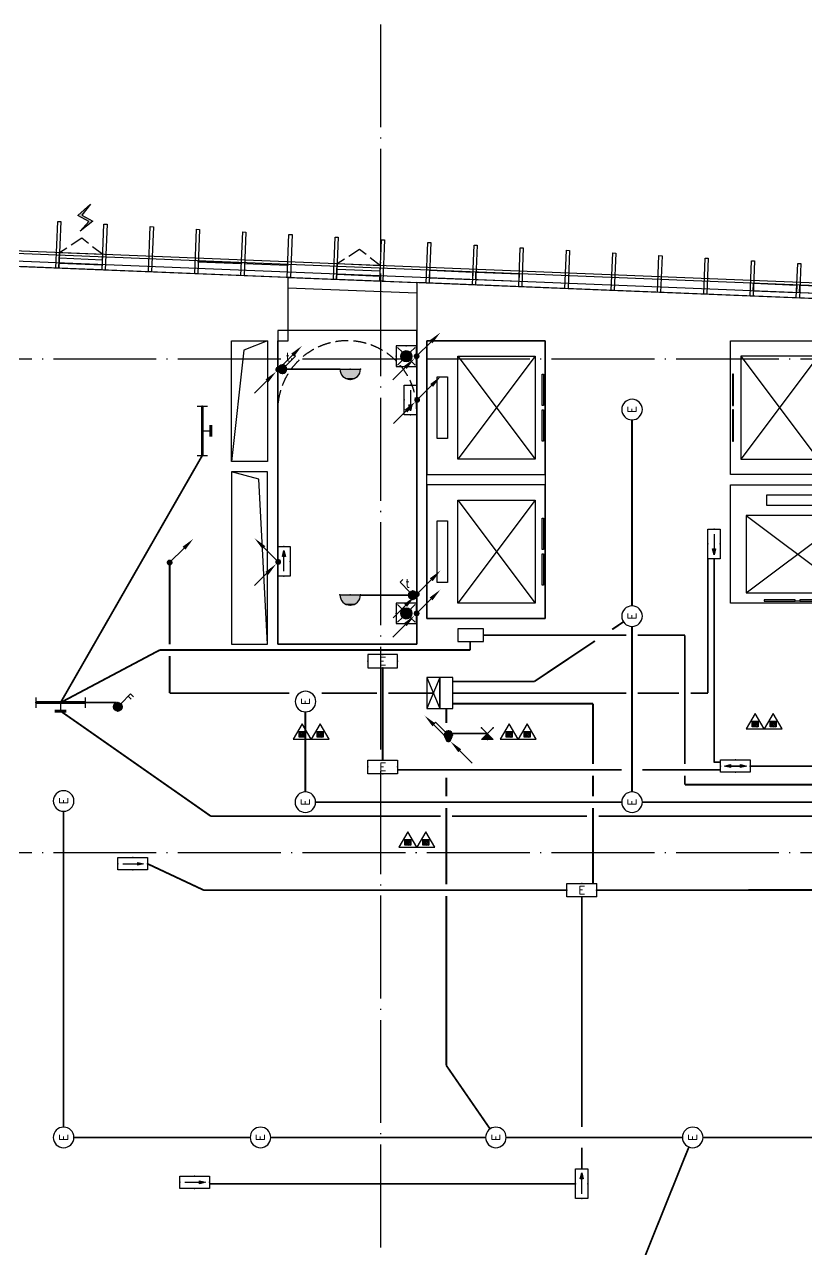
# Model space of a CAD drawing. Extents: x -2209072 to 495824, y -92434 to 572724.
# Drawn here: x 106920 to 122115, y 457302 to 481123 of the extents above; entities that cross this region are included whole.
import ezdxf
from ezdxf.enums import TextEntityAlignment as Align
from ezdxf.xclip import XClip

# ---------------------------------------------------------------- set-up
doc = ezdxf.new("R2010")
doc.units = 0
doc.header["$LTSCALE"] = 1000
doc.header["$MEASUREMENT"] = 0
for name, pattern in [('6#7#幕墙$0$DASH', [0.35, 0.25, -0.1]), ('DASH', [0.35, 0.25, -0.1]), ('X-104 6#7#平面$0$104-1112 结构$0$$AUDIT_BAD_LTYPE1', [0]), ('X-104 6#7#平面$0$DASH', [0.35, 0.25, -0.1]), ('X-104 6#7#平面$0$DOTE', [2.42, 2, -0.2, 0.02, -0.2]), ('梯段6、7$0$DASH', [0.35, 0.25, -0.1])]:
    doc.linetypes.add(name, pattern=pattern)
doc.layers.get('0').update_dxf_attribs({"linetype": 'CONTINUOUS'})
doc.layers.get('Defpoints').update_dxf_attribs({"linetype": 'CONTINUOUS'})
for name, color, linetype in [('6#7#幕墙$0$04-电动窗', 1, 'CONTINUOUS'), ('6#7#幕墙$0$A-C_玻璃幕墙', 140, 'CONTINUOUS'), ('6#7#幕墙$0$A-C_窗', 140, 'CONTINUOUS'), ('6#7#幕墙$0$A-TECH_结构', 21, 'CONTINUOUS'), ('6#7#幕墙$0$A-金属背板', 30, 'CONTINUOUS'), ('EQUIP-照明', 3, 'CONTINUOUS'), ('EQUIP-箱柜', 3, 'CONTINUOUS'), ('LWIRE', 4, 'CONTINUOUS'), ('TEL_TEXT', 3, 'CONTINUOUS'), ('WIRE-应急', 2, 'DASH'), ('WIRE-照明', 1, 'CONTINUOUS'), ('X-104 6#7#平面$0$A-C_门', 150, 'CONTINUOUS'), ('X-104 6#7#平面$0$A-E_电梯', 171, 'CONTINUOUS'), ('X-104 6#7#平面$0$A-I_卫-洁具', 241, 'CONTINUOUS'), ('X-104 6#7#平面$0$A-SUR_看线', 231, 'CONTINUOUS'), ('X-104 6#7#平面$0$A-TECH_结构', 21, 'CONTINUOUS'), ('X-104 6#7#平面$0$A_AXIS-轴线', 36, 'X-104 6#7#平面$0$DOTE'), ('X-104 6#7#平面$0$EQUIP_消防-01', 7, 'CONTINUOUS'), ('梯段6、7$0$A-E_楼梯', 171, 'CONTINUOUS')]:
    doc.layers.add(name, color=color, linetype=linetype)
doc.styles.add('_TEL_DIM', font='SIMPLEX', dxfattribs={"width": 0.8, "height": 3.5, "bigfont": 'HZTXT'})
doc.styles.get("Standard").update_dxf_attribs({"font": 'gbenor.shx', "bigfont": 'gbcbig.shx'})

# ---------------------------------------------------------------- blocks, each defined once
blk = doc.blocks.new('$equip$00001838')
blk.add_circle((0, 0), 0.5)
at = {"color": 7, "style": '_TEL_DIM'}
blk.add_attdef('$TEXT$', text='', height=0.4, dxfattribs=at).set_placement((0, 0), align=Align.MIDDLE_CENTER)
at = {"color": 7, "style": '_TEL_DIM', "flags": 1}
blk.add_attdef('A', text='', height=0.00002, dxfattribs=at).set_placement((0, 0), align=Align.MIDDLE_CENTER)
blk = doc.blocks.new('$equip$00001962')
for p, q in [((0.147, 0.356), (0.625, 0.833)), ((0.625, 0.833), (0.766, 0.692))]:
    blk.add_line(p, q)
blk.add_circle((0, 0.208), 0.208)
for p in [(-0.208, 0.208), (0, 0.417), (0, 0), (0.208, 0.208)]:
    blk.add_point(p)
for points in [[(-0.18, 0.313), (0.18, 0.313), (-0.208, 0.208), (0.208, 0.208)], [(-0.18, 0.104), (0.18, 0.104), (-0.208, 0.208), (0.208, 0.208)], [(-0.104, 0.389), (0.104, 0.389), (-0.18, 0.313), (0.18, 0.313)], [(-0.104, 0.028), (0.104, 0.028), (-0.18, 0.104), (0.18, 0.104)], [(0, 0.417), (0, 0.417), (-0.104, 0.389), (0.104, 0.389)], [(0, 0), (0, 0), (-0.104, 0.028), (0.104, 0.028)]]:
    blk.add_solid(points)
at = {"layer": 'TEL_TEXT', "style": '_TEL_DIM', "flags": 1}
blk.add_attdef('A', text='', height=0.00002, dxfattribs=at).set_placement((0, 0), align=Align.MIDDLE_CENTER)
blk = doc.blocks.new('$equip$00001154')
for p, q in [((0, 0.283), (0, -0.283)), ((0, 0.283), (0.566, -0.283)), ((0.566, 0.283), (0, -0.283))]:
    blk.add_line(p, q)
for p in [(0, 0.004), (0.283, 0), (0.566, 0.283), (0.566, -0.283)]:
    blk.add_point(p)
blk.add_solid([(0, -0.283), (0.283, 0), (0, 0.283)])
at = {"layer": 'TEL_TEXT', "style": '_TEL_DIM', "flags": 1}
blk.add_attdef('A', text='', height=0.00002, dxfattribs=at).set_placement((0, 0), align=Align.MIDDLE_CENTER)
blk = doc.blocks.new('$TelecSys$00000081')
for p, q in [((0.104, 0.104), (0.104, 0.104)), ((-1.15, -1.15), (-0.55, -0.55)), ((-0.104, -0.104), (-0.104, -0.104))]:
    blk.add_line(p, q)
at = {"const_width": 0.142}
blk.add_lwpolyline([(0.071, 0, 1), (-0.071, 0, 1)], format="xyb", close=True, dxfattribs=at)
blk.add_solid([(-0.62, -0.48), (-0.48, -0.62), (-0.1, -0.1)])
at = {"width": 0.8, "flags": 9}
blk.add_attdef('A', (0, 0), '', height=0.00002, rotation=180, dxfattribs=at)
blk = doc.blocks.new('$TelecSys$00000079')
for p, q in [((0.7, 0.7), (0, 0)), ((0.104, 0.104), (0.104, 0.104)), ((-0.104, -0.104), (-0.104, -0.104))]:
    blk.add_line(p, q)
at = {"const_width": 0.142}
blk.add_lwpolyline([(-0.071, 0, 1), (0.071, 0, 1)], format="xyb", close=True, dxfattribs=at)
blk.add_solid([(0.63, 0.77), (0.77, 0.63), (1.15, 1.15)])
at = {"width": 0.8, "flags": 9}
blk.add_attdef('A', (0, 0), '', height=0.00002, dxfattribs=at)
blk = doc.blocks.new('$equip_U$00000189(HT0843)')
at = {"color": 2}
for p, q in [((-0.72, 0.66), (-0.72, 0)), ((0.72, 0.66), (-0.72, 0.66)), ((0.72, 0), (0.72, 0.66)), ((-0.72, 0), (0.72, 0))]:
    blk.add_line(p, q, dxfattribs=at)
at = {"color": 2, "const_width": 0.0125}
for points in [[(0.72, 0.66), (0.72, 0.66), (-0.72, 0.66)], [(-0.72, 0.66), (-0.72, 0)], [(0.72, 0), (0.72, 0.66)], [(-0.72, 0), (0.72, 0)]]:
    blk.add_lwpolyline(points, dxfattribs=at)
at = {"color": 2}
blk.add_lwpolyline([(-0.72, 0.66), (-0.72, 0)], dxfattribs=at)
for p in [(0, 0.66), (-0.72, 0.33), (0, 0), (0.72, 0.33)]:
    blk.add_point(p)
at = {"color": 7, "style": '_TEL_DIM'}
blk.add_attdef('$TEXT$', text='', height=0.4, dxfattribs=at).set_placement((0, 0.33), align=Align.MIDDLE_CENTER)
at = {"color": 7, "style": '_TEL_DIM', "flags": 1}
blk.add_attdef('A', text='', height=0.000025, dxfattribs=at).set_placement((0, 0), align=Align.MIDDLE_CENTER)
blk = doc.blocks.new('$equip$00001168')
blk.add_line((-0.5, 0), (0.5, 0))
blk.add_arc((0, 0), 0.5, 180, 0)
for p in [(-0.5, 0), (0, 0), (0.5, 0), (0, -0.5)]:
    blk.add_point(p)
for points in [[(0.433, -0.25), (-0.433, -0.25), (0.5, 0), (-0.5, 0)], [(0.25, -0.433), (-0.25, -0.433), (0.433, -0.25), (-0.433, -0.25)], [(0, -0.5), (0, -0.5), (0.25, -0.433), (-0.25, -0.433)]]:
    blk.add_solid(points)
at = {"flags": 9}
blk.add_attdef('A', (0, 0), '', height=0.00002, dxfattribs=at)
blk = doc.blocks.new('$equip$00001822')
for p, q in [((0.147, 0.356), (0.625, 0.833)), ((0.625, 0.833), (0.766, 0.692))]:
    blk.add_line(p, q)
blk.add_circle((0, 0.208), 0.208)
for p in [(-0.208, 0.208), (-0.015, 0.001), (0, 0.417), (0.208, 0.208)]:
    blk.add_point(p)
for points in [[(-0.18, 0.313), (0.18, 0.313), (-0.208, 0.208), (0.208, 0.208)], [(-0.18, 0.104), (0.18, 0.104), (-0.208, 0.208), (0.208, 0.208)], [(-0.104, 0.389), (0.104, 0.389), (-0.18, 0.313), (0.18, 0.313)], [(-0.104, 0.028), (0.104, 0.028), (-0.18, 0.104), (0.18, 0.104)], [(0, 0.417), (0, 0.417), (-0.104, 0.389), (0.104, 0.389)], [(0, 0), (0, 0), (-0.104, 0.028), (0.104, 0.028)]]:
    blk.add_solid(points)
at = {"color": 7, "style": '_TEL_DIM'}
blk.add_attdef('$TEXT$', text='', height=0.4, dxfattribs=at).set_placement((0.581, 0.465), align=Align.MIDDLE_CENTER)
at = {"color": 7, "style": '_TEL_DIM', "flags": 1}
blk.add_attdef('A', text='', height=0.00002, dxfattribs=at).set_placement((0, 0), align=Align.MIDDLE_CENTER)
blk = doc.blocks.new('$equip$00002604')
blk.add_hatch(color=256).paths.add_polyline_path([(0.275, 0.5, 1), (-0.274, 0.5, 1)])
for p, q in [((-0.429, 0.929), (-0.194, 0.694)), ((0.194, 0.694), (0.429, 0.929)), ((-0.429, 0.071), (-0.194, 0.306)), ((0.194, 0.306), (0.429, 0.071))]:
    blk.add_line(p, q)
at = {"const_width": 0.02}
blk.add_lwpolyline([(-0.5, 1), (-0.5, 0), (0.5, 0), (0.5, 1), (-0.5, 1), (-0.5, 0)], dxfattribs=at)
blk.add_lwpolyline([(-0.5, 1), (-0.5, 0), (0.5, 0), (0.5, 1)], close=True)
blk.add_circle((0, 0.5), 0.275)
for p in [(0, 1), (-0.5, 0.5), (0, 0), (0.5, 0.5)]:
    blk.add_point(p)
at = {"color": 7, "style": '_TEL_DIM', "flags": 1}
blk.add_attdef('A', text='', height=0.000025, dxfattribs=at).set_placement((0, 0), align=Align.MIDDLE_CENTER)
blk = doc.blocks.new('$equip_U$00000292(HT0843)')
for p in [(0, 1), (-0.5, 0.5), (0.5, 0.5)]:
    blk.add_point(p)
blk.add_blockref('$equip$00002604', (0, 0))
at = {"color": 7, "style": '_TEL_DIM', "flags": 1}
for tag in ['A', 'REMARK']:
    blk.add_attdef(tag, text='', height=0.000025, dxfattribs=at).set_placement((0, 0), align=Align.MIDDLE_CENTER)
blk = doc.blocks.new('$equip$00002540')
blk.add_hatch(color=256).paths.add_polyline_path([(0.24, 0.372), (0.24, 0.228), (0.528, 0.3)])
for p, q in [((-0.72, 0.6), (-0.72, 0)), ((0.72, 0.6), (-0.72, 0.6)), ((0.72, 0), (0.72, 0.6)), ((-0.72, 0), (0.72, 0)), ((0.24, 0.372), (0.24, 0.228)), ((0.528, 0.3), (0.24, 0.372)), ((0.24, 0.228), (0.528, 0.3))]:
    blk.add_line(p, q)
at = {"color": 7}
blk.add_line((-0.48, 0.3), (0.48, 0.3), dxfattribs=at)
at = {"const_width": 0.02}
blk.add_lwpolyline([(-0.72, 0.6), (-0.72, 0), (0.72, 0), (0.72, 0.6), (-0.72, 0.6), (-0.72, 0)], dxfattribs=at)
for p in [(0, 0.6), (-0.72, 0.3), (0, 0), (0.72, 0.3)]:
    blk.add_point(p)
at = {"color": 7, "style": '_TEL_DIM', "flags": 1}
blk.add_attdef('A', text='', height=0.00002, dxfattribs=at).set_placement((0, 0), align=Align.MIDDLE_CENTER)
blk = doc.blocks.new('$equip$00002534')
for p, q in [((-0.72, 0.66), (-0.72, 0)), ((0.72, 0.66), (-0.72, 0.66)), ((0.72, 0), (0.72, 0.66)), ((-0.72, 0), (0.72, 0))]:
    blk.add_line(p, q)
at = {"const_width": 0.03}
blk.add_lwpolyline([(-0.72, 0.66), (-0.72, 0), (0.72, 0), (0.72, 0.66), (-0.72, 0.66), (-0.72, 0)], dxfattribs=at)
for p in [(0, 0.66), (-0.72, 0.33), (0, 0), (0.72, 0.33)]:
    blk.add_point(p)
at = {"color": 7, "style": '_TEL_DIM'}
blk.add_attdef('$TEXT$', text='', height=0.4, dxfattribs=at).set_placement((0, 0.33), align=Align.MIDDLE_CENTER)
at = {"color": 7, "style": '_TEL_DIM', "flags": 1}
blk.add_attdef('A', text='', height=0.00002, dxfattribs=at).set_placement((0, 0), align=Align.MIDDLE_CENTER)
blk = doc.blocks.new('$equip$00001164')
for p, q in [((-1.2, 0.662), (-1.2, 0.162)), ((1.2, 0.662), (1.2, 0.162)), ((-1.2, 0.412), (1.2, 0.412)), ((0, 0.412), (0, 0)), ((0, 0), (0, 0))]:
    blk.add_line(p, q)
at = {"const_width": 0.14}
for points in [[(-1.2, 0.412), (1.2, 0.412)], [(-0.282, 0), (0.282, 0)]]:
    blk.add_lwpolyline(points, dxfattribs=at)
for p in [(-1.2, 0.412), (0, 0.412), (0, 0), (1.2, 0.412)]:
    blk.add_point(p)
at = {"flags": 9}
blk.add_attdef('A', (0, 0), '', height=0.00002, dxfattribs=at)
blk = doc.blocks.new('$equip$00001963')
for p, q in [((0.147, 0.356), (0.625, 0.833)), ((0.512, 0.72), (0.653, 0.579)), ((0.625, 0.833), (0.766, 0.692))]:
    blk.add_line(p, q)
blk.add_circle((0, 0.208), 0.208)
for p in [(-0.208, 0.208), (0, 0.417), (0, 0), (0.208, 0.208)]:
    blk.add_point(p)
for points in [[(-0.18, 0.313), (0.18, 0.313), (-0.208, 0.208), (0.208, 0.208)], [(-0.18, 0.104), (0.18, 0.104), (-0.208, 0.208), (0.208, 0.208)], [(-0.104, 0.389), (0.104, 0.389), (-0.18, 0.313), (0.18, 0.313)], [(-0.104, 0.028), (0.104, 0.028), (-0.18, 0.104), (0.18, 0.104)], [(0, 0.417), (0, 0.417), (-0.104, 0.389), (0.104, 0.389)], [(0, 0), (0, 0), (-0.104, 0.028), (0.104, 0.028)]]:
    blk.add_solid(points)
at = {"layer": 'TEL_TEXT', "style": '_TEL_DIM', "flags": 1}
blk.add_attdef('A', text='', height=0.00002, dxfattribs=at).set_placement((0, 0), align=Align.MIDDLE_CENTER)
blk = doc.blocks.new('梯段6、7')
at = {"color": 8, "linetype": '梯段6、7$0$DASH'}
for centre, radius, start, end in [((49800, 3400), 1350, 0, 180), ((49800, -6700), 1350, 0, 180), ((49800, -9820), 1350, 180, 0), ((49800, -16500), 1350, 0, 180), ((49800, -19820), 1350, 180, 0), ((20965, -27260), 1650, 0, 180), ((49800, -27020), 1350, 0, 180), ((20965, -29600), 1650, 180, 0), ((49800, -29880), 1350, 180, 0), ((49800, -57378), 1350, 0, 180), ((20965, -58198), 1650, 0, 180), ((49800, -59458), 1350, 180, 0), ((20965, -60358), 1650, 180, 0), ((49800, -67528), 1350, 0, 180), ((20965, -68018), 1650, 0, 180), ((49800, -70128), 1350, 180, 0), ((20965, -70358), 1650, 180, 0), ((49800, -79978), 1350, 180, 0)]:
    blk.add_arc(centre, radius, start, end, dxfattribs=at)
at = {"layer": 'Defpoints'}
for points in [[(44800, 6850), (54800, 6850), (54800, -3150), (44800, -3150)], [(51150, 4950), (48450, 4950), (48450, -1150), (51150, -1150)], [(44800, -3150), (54800, -3150), (54800, -13150), (44800, -13150)], [(51150, -5150), (48450, -5150), (48450, -11250), (51150, -11250)], [(44800, -13150), (54800, -13150), (54800, -23150), (44800, -23150)], [(51150, -15150), (48450, -15150), (48450, -21250), (51150, -21250)], [(15665, -23150), (25665, -23150), (25665, -33150), (15665, -33150)], [(44800, -23150), (54800, -23150), (54800, -33150), (44800, -33150)], [(19315, -24850), (22615, -24850), (22615, -31250), (19315, -31250)], [(48450, -25150), (51150, -25150), (51150, -31250), (48450, -31250)], [(15665, -53908), (25665, -53908), (25665, -63908), (15665, -63908)], [(44800, -53908), (54800, -53908), (54800, -63908), (44800, -63908)], [(19315, -55608), (22615, -55608), (22615, -62008), (19315, -62008)], [(51150, -55908), (48450, -55908), (48450, -62008), (51150, -62008)], [(15665, -63908), (25665, -63908), (25665, -73908), (15665, -73908)], [(44800, -63908), (54800, -63908), (54800, -73908), (44800, -73908)], [(19315, -65608), (22615, -65608), (22615, -72008), (19315, -72008)], [(51150, -65908), (48450, -65908), (48450, -72008), (51150, -72008)], [(15665, -73908), (25665, -73908), (25665, -83908), (15665, -83908)], [(44800, -73908), (54800, -73908), (54800, -83908), (44800, -83908)], [(19315, -75608), (22615, -75608), (22615, -82008), (19315, -82008)], [(51150, -75908), (48450, -75908), (48450, -82008), (51150, -82008)]]:
    blk.add_lwpolyline(points, close=True, dxfattribs=at)
for points in [[(47328, -61608), (52128, -61608)], [(47328, -71608), (52128, -71608)], [(47328, -81608), (52128, -81608)]]:
    blk.add_lwpolyline(points, dxfattribs=at)
at = {"layer": '梯段6、7$0$A-E_楼梯'}
for p, q in [((49850, -16500), (49750, -16500)), ((49750, -16700), (49750, -16500)), ((49850, -18517), (49850, -16500)), ((49850, -16500), (51150, -16500)), ((49910, -16700), (49910, -16500)), ((49910, -16500), (51150, -16500)), ((49850, -16760), (51150, -16760)), ((51150, -17893), (51150, -16700)), ((49850, -17020), (51150, -17020)), ((49850, -17280), (51150, -17280)), ((49850, -17540), (51150, -17540)), ((49850, -17800), (51150, -17800)), ((49850, -18060), (50801, -18060)), ((50553, -18179), (51150, -17893)), ((50573, -18281), (51150, -18003)), ((51150, -19820), (51150, -18003)), ((49850, -18517), (50409, -18248)), ((49850, -18320), (50259, -18320)), ((50429, -18350), (50396, -18174)), ((50396, -18174), (50588, -18362)), ((50588, -18362), (50553, -18179)), ((50616, -18260), (51150, -18260)), ((49850, -18627), (50429, -18350)), ((50074, -18520), (51150, -18520)), ((49850, -19820), (49850, -18627)), ((49850, -18780), (51150, -18780)), ((49850, -19040), (51150, -19040)), ((49850, -19300), (51150, -19300)), ((49850, -19560), (51150, -19560)), ((49750, -19820), (49853, -19820)), ((49850, -19820), (51150, -19820)), ((49750, -27020), (49850, -27020)), ((65868, -53275), (106225, -53275)), ((66707, -53743), (68846, -55133)), ((66772, -53643), (68592, -54825)), ((66839, -56653), (68977, -55263)), ((65910, -56514), (63784, -56514)), ((66572, -56634), (63784, -56634)), ((66542, -56514), (65910, -56514)), ((66542, -56677), (68846, -58173)), ((66772, -56683), (68592, -57865)), ((66802, -59525), (64634, -59525)), ((66792, -59525), (106225, -59525)), ((49690, -78442), (49690, -77318)), ((49690, -77318), (49910, -77318)), ((49750, -78418), (49750, -77378)), ((49750, -77378), (49850, -77378)), ((49850, -77378), (49850, -80038)), ((49910, -77318), (49910, -80038)), ((48450, -80108), (48450, -80048)), ((49910, -80038), (49850, -80038))]:
    blk.add_line(p, q, dxfattribs=at)
for points in [[(49690, -19880), (49910, -19880), (49910, -16440), (49690, -16440), (49690, -19880)], [(49690, -29360), (49690, -26960), (49910, -26960), (49910, -29880)], [(51150, -29880), (51150, -29620)], [(66542, -53444), (66542, -53275), (66154, -53275)], [(66542, -53305), (66542, -53705), (66342, -53705), (66342, -53305)], [(68882, -54964), (68882, -54795), (68622, -54795), (68622, -54626), (68362, -54626), (68362, -54457), (68102, -54457), (68102, -54288), (67842, -54288), (67842, -54119), (67582, -54119), (67582, -53950), (67322, -53950), (67322, -53781), (67062, -53781), (67062, -53613), (66802, -53613), (66802, -53444), (66542, -53444)], [(68852, -54964), (68852, -54825), (68592, -54825), (68592, -54656), (68332, -54656), (68332, -54487), (68072, -54487), (68072, -54318), (67812, -54318), (67812, -54149), (67552, -54149), (67552, -53980), (67292, -53980), (67292, -53811), (67032, -53811), (67032, -53643), (66772, -53643), (66772, -53474), (66542, -53474)], [(66802, -56484), (66802, -56315), (67062, -56315), (67062, -56146), (67322, -56146), (67322, -55977), (67582, -55977), (67582, -55808), (67842, -55808), (67842, -55640), (68102, -55640), (68102, -55471), (68362, -55471), (68362, -55302), (68622, -55302), (68622, -55133), (68882, -55133), (68882, -54964), (69142, -54964)], [(66832, -56484), (66832, -56345), (67092, -56345), (67092, -56176), (67352, -56176), (67352, -56007), (67612, -56007), (67612, -55838), (67872, -55838), (67872, -55670), (68132, -55670), (68132, -55501), (68392, -55501), (68392, -55332), (68652, -55332), (68652, -55163), (68912, -55163), (68912, -54994), (69142, -54994)], [(69112, -54994), (69112, -55394), (68912, -55394), (68912, -54994)], [(68882, -58004), (68882, -57835), (68622, -57835), (68622, -57667), (68362, -57667), (68362, -57498), (68102, -57498), (68102, -57329), (67842, -57329), (67842, -57160), (67582, -57160), (67582, -56991), (67322, -56991), (67322, -56822), (67062, -56822), (67062, -56653), (66802, -56653), (66802, -56484), (66542, -56484)], [(68852, -58004), (68852, -57865), (68592, -57865), (68592, -57697), (68332, -57697), (68332, -57528), (68072, -57528), (68072, -57359), (67812, -57359), (67812, -57190), (67552, -57190), (67552, -57021), (67292, -57021), (67292, -56852), (67032, -56852), (67032, -56683), (66772, -56683), (66772, -56514), (66542, -56514)], [(66772, -56514), (66772, -56914), (66572, -56914), (66572, -56514)], [(66802, -59525), (66802, -59356), (67062, -59356), (67062, -59187), (67322, -59187), (67322, -59018), (67582, -59018), (67582, -58849), (67842, -58849), (67842, -58680), (68102, -58680), (68102, -58511), (68362, -58511), (68362, -58342), (68622, -58342), (68622, -58173), (68882, -58173), (68882, -58004), (69142, -58004)]]:
    blk.add_lwpolyline(points, dxfattribs=at)
for p in [(66792, -53444), (66792, -53613), (66792, -53781), (66792, -53950), (66792, -54119), (66792, -54288), (66792, -54457), (66792, -54626), (66792, -54795), (66792, -54964), (66792, -55133), (66792, -55302), (66792, -55471), (66792, -55640), (66792, -55808), (66792, -55977), (66792, -56146), (66792, -56315), (66792, -56484), (66792, -56653), (66792, -56822), (66792, -56991), (66792, -57160), (66792, -57329), (66792, -57498), (66792, -57667), (66792, -57835), (66792, -58004), (66792, -58173), (66792, -58342), (66792, -58511), (66792, -58680), (66792, -58849), (66792, -59018), (66792, -59187), (66792, -59356)]:
    blk.add_point(p, dxfattribs=at)
blk = doc.blocks.new('*U1303')
at = {"layer": 'X-104 6#7#平面$0$A_AXIS-轴线'}
blk.add_line((16800, 25700), (16800, -6500), dxfattribs=at)
for points in [[(-6500, 19200), (53815, 19200)], [(-6500, 9600), (53815, 9600)]]:
    blk.add_lwpolyline(points, dxfattribs=at)
blk = doc.blocks.new('X-104 6#7#平面$0$fdsgfh')
at = {"layer": 'X-104 6#7#平面$0$A-TECH_结构'}
blk.add_lwpolyline([(-32900, 258281), (-32900, 251250), (-35600, 251250), (-35600, 257150), (-35400, 257150), (-35400, 258381), (-42700, 258675), (-42700, 233884), (-28011, 234950), (-5900, 234950), (-5900, 258295), (-21500, 257849), (-21500, 257150), (-21300, 257150), (-21300, 251450), (-24000, 251450), (-24000, 257150), (-23600, 257150), (-23600, 257907)], close=True, dxfattribs=at)
blk = doc.blocks.new('X-104 6#7#平面$0$drff')
at = {"layer": 'X-104 6#7#平面$0$A-TECH_结构'}
for points in [[(-22800, 7950), (-22100, 7950), (-22100, 5600), (-22800, 5600)], [(-950, 7950), (-250, 7950), (-250, 5400), (-950, 5400)], [(-7200, 4050), (-6600, 4050), (-6600, 5850), (-7200, 5850)], [(-22800, 2050), (-22100, 2050), (-22100, 5400), (-22800, 5400)], [(-950, 5300), (-250, 5300), (-250, 3300), (-950, 3300)], [(-950, 3100), (-250, 3100), (-250, 2350), (-950, 2350)], [(-8400, 200), (-7600, 200), (-7600, 2050), (-8400, 2050)]]:
    blk.add_lwpolyline(points, close=True, dxfattribs=at)
for points in [[(-22100, 7950), (-22556, 7769), (-22800, 5600)], [(-250, 5400), (-430, 7654), (-950, 7950)], [(-6600, 5800), (-6976, 5570), (-7200, 4050)], [(-22100, 2050), (-22264, 5261), (-22800, 5400)], [(-250, 3300), (-430, 5041), (-950, 5300)], [(-250, 2350), (-430, 2941), (-950, 3100)], [(-7600, 2050), (-8200, 1820), (-8400, 200)]]:
    blk.add_lwpolyline(points, dxfattribs=at)
blk = doc.blocks.new('A-电梯2623')
for p, q in [((-575, 1900), (-575, 2100)), ((-575, 2100), (625, 2100)), ((625, 2100), (625, 1900)), ((-975, 200), (-975, 1700)), ((-975, 1700), (1025, 1700)), ((1025, 1700), (-975, 200)), ((1025, 200), (-975, 1700)), ((625, 1900), (-575, 1900)), ((1025, 1700), (1025, 200)), ((1025, 200), (-975, 200))]:
    blk.add_line(p, q)
for points in [[(-1275, 0), (1325, 0), (1325, 2300), (-1275, 2300)], [(-625, 38), (-625, 59), (-18, 59), (-18, 38)], [(68, 38), (68, 59), (675, 59), (675, 38)]]:
    blk.add_lwpolyline(points, close=True)
blk = doc.blocks.new('X-104 6#7#平面$0$hgfasg')
for p, q in [((-221, 0), (221, 0)), ((-210, 202), (210, 202)), ((108, 212), (-108, 212))]:
    blk.add_line(p, q)
blk.add_lwpolyline([(-210, 202), (-221, 152), (-226, 102), (-226, 50), (-221, 0)])
for centre, radius, start, end in [((12, 562), 164, 110.4524, 162.7523), ((0, 595), 129, 69.5476, 110.4524), ((-12, 562), 164, 17.2477, 69.5476), ((1597, 71), 1823, 162.7523, 178.7776), ((448, 443), 602, 165.2214, 202.6263), ((23, 556), 163, 133.1457, 165.2214), ((0, 580), 129, 46.8543, 133.1457), ((-23, 556), 163, 14.7786, 46.8543), ((-448, 443), 602, 337.3737, 14.7786), ((-1597, 71), 1823, 1.2224, 17.2477), ((-236, 76), 463, 7.7399, 15.822), ((-236, 76), 463, 350.5377, 7.7399)]:
    blk.add_arc(centre, radius, start, end)
blk = doc.blocks.new('X-104 6#7#平面$0$meae')
for p, q in [((-215, 0), (-244, 0)), ((-210, 5), (-210, 33)), ((-177, 0), (-205, 0)), ((-100, 8), (22, 14)), ((-100, -8), (-100, 8)), ((22, -14), (22, 14)), ((-210, -32), (-210, -5)), ((-100, -8), (22, -14))]:
    blk.add_line(p, q)
at = {"const_width": 0.84}
blk.add_lwpolyline([(-210, 0, -1), (-210, 0, -1)], format="xyb", close=True, dxfattribs=at)
for points in [[(17, 81), (40, 81), (40, 51), (17, 51)], [(22, 21), (40, 21), (40, -21), (22, -21)], [(17, -81), (40, -81), (40, -51), (17, -51)]]:
    blk.add_lwpolyline(points, close=True)
blk.add_circle((-210, 0), 25.2)
blk.add_ellipse((-210, 0), major_axis=(0, -297), ratio=0.673766)
at = {"color": 8}
blk.add_open_spline([(-210, -272), (-202, -272), (-193, -271), (-177, -267), (-168, -264), (-152, -256), (-144, -251), (-128, -240), (-120, -233), (-105, -217), (-98, -208), (-85, -189), (-78, -179), (-67, -156), (-62, -144), (-53, -119), (-49, -106), (-42, -79), (-40, -65), (-36, -37), (-35, -23), (-35, 6), (-35, 21), (-38, 49), (-40, 63), (-45, 91), (-48, 104), (-56, 130), (-61, 143), (-72, 166), (-77, 177), (-90, 198), (-97, 207), (-111, 224), (-119, 232), (-135, 245), (-143, 251), (-159, 260), (-167, 264), (-184, 269), (-192, 271), (-209, 272), (-217, 272), (-234, 270), (-242, 267), (-259, 261), (-267, 257), (-283, 247), (-291, 241), (-307, 226), (-314, 218), (-328, 200), (-335, 190), (-347, 169), (-352, 158), (-362, 133), (-367, 121), (-374, 94), (-377, 81), (-382, 53), (-383, 39), (-385, 10), (-385, -4), (-384, -33), (-383, -47), (-378, -75), (-375, -89), (-368, -116), (-364, -129), (-355, -153), (-349, -165), (-337, -186), (-331, -196), (-317, -215), (-310, -223), (-294, -238), (-287, -244), (-270, -255), (-262, -260), (-246, -266), (-237, -269), (-223, -271), (-216, -272), (-210, -272)], degree=3, knots=[0, 0, 0, 0, 0.154173, 0.154173, 0.308346, 0.308346, 0.462518, 0.462518, 0.616691, 0.616691, 0.770864, 0.770864, 0.925037, 0.925037, 1.07921, 1.07921, 1.233382, 1.233382, 1.387555, 1.387555, 1.541728, 1.541728, 1.695901, 1.695901, 1.850074, 1.850074, 2.004247, 2.004247, 2.158419, 2.158419, 2.312592, 2.312592, 2.466765, 2.466765, 2.620938, 2.620938, 2.775111, 2.775111, 2.929283, 2.929283, 3.083456, 3.083456, 3.237629, 3.237629, 3.391802, 3.391802, 3.545975, 3.545975, 3.700147, 3.700147, 3.85432, 3.85432, 4.008493, 4.008493, 4.162666, 4.162666, 4.316839, 4.316839, 4.471011, 4.471011, 4.625184, 4.625184, 4.779357, 4.779357, 4.93353, 4.93353, 5.087703, 5.087703, 5.241876, 5.241876, 5.396048, 5.396048, 5.550221, 5.550221, 5.704394, 5.704394, 5.858567, 5.858567, 6.01274, 6.01274, 6.166912, 6.166912, 6.283185, 6.283185, 6.283185, 6.283185], dxfattribs=at)
blk = doc.blocks.new('X-104 6#7#平面$0$jhat')
for p, q in [((-395, -250), (-395, 250)), ((-395, 250), (-45, 250)), ((-45, 250), (-45, 12)), ((-220, 32), (-220, 5)), ((-125, 8), (12, 14)), ((-125, 8), (-125, -8)), ((12, 14), (12, -14)), ((-225, 0), (-254, 0)), ((-220, -5), (-220, -33)), ((-187, 0), (-215, 0)), ((-125, -8), (12, -14)), ((-45, -12), (-45, -250)), ((-45, -250), (-395, -250))]:
    blk.add_line(p, q)
at = {"color": 8}
blk.add_lwpolyline([(-70, -11), (-70, -225), (-370, -225), (-370, 225), (-70, 225), (-70, 11)], dxfattribs=at)
at = {"ltscale": 1000, "const_width": 0.84}
blk.add_lwpolyline([(-220, 0, 1), (-220, 0, 1)], format="xyb", close=True, dxfattribs=at)
for points in [[(7, 81), (30, 81), (30, 51), (7, 51)], [(12, -21), (30, -21), (30, 21), (12, 21)], [(7, -81), (30, -81), (30, -51), (7, -51)]]:
    blk.add_lwpolyline(points, close=True)
blk.add_circle((-220, 0), 25.2)
blk = doc.blocks.new('X-104 6#7#平面$0$A-toilet-F2$0$A-toilet-F3$0$xb')
for p, q in [((-229, 152), (-229, 0)), ((-229, 0), (229, 0)), ((178, 203), (-178, 203)), ((229, 0), (229, 152))]:
    blk.add_line(p, q)
for centre, radius, start, end in [((-6, 210), 172, 106.6069, 182.1211), ((-6, 210), 146, 87.8789, 182.1211), ((0, 343), 63.5, 1.0707, 178.9293), ((0, 203), 38.1, 0, 180), ((6, 210), 146, 357.8789, 92.1211), ((6, 210), 172, 357.8789, 73.3931), ((-178, 152), 50.8, 90, 180), ((178, 152), 50.8, 0, 90)]:
    blk.add_arc(centre, radius, start, end)
blk = doc.blocks.new('X-104 6#7#平面$0$hgfd')
at = {"color": 8}
for p, q in [((0, 267), (0, 190)), ((-38, 228), (39, 228))]:
    blk.add_line(p, q, dxfattribs=at)
for points in [[(250, 0), (-250, 0), (-250, 406, -0.414214), (-200, 456), (-120, 456), (-120, 466), (120, 466), (120, 456), (200, 456, -0.414214), (250, 406)], [(175, 50), (-175, 50, -0.414214), (-200, 75), (-200, 381, -0.414214), (-175, 406), (175, 406, -0.414214), (200, 381), (200, 75, -0.414214)], [(250, 0), (-250, 0), (-250, 25, -0.414214), (-225, 50), (225, 50, -0.414214), (250, 25)]]:
    blk.add_lwpolyline(points, format="xyb", close=True)
blk.add_lwpolyline([(120, 456), (200, 456, -0.414214), (250, 406), (250, 0), (-250, 0), (-250, 406, -0.414214), (-200, 456), (-120, 456)], format="xyb")
blk.add_lwpolyline([(150, 70), (-150, 70, -0.414214), (-200, 120), (-200, 356, -0.414214), (-150, 406), (150, 406, -0.414214), (200, 356), (200, 120, -0.414214)], format="xyb", close=True, dxfattribs=at)
blk.add_lwpolyline([(120, 406), (-120, 406), (-120, 466), (120, 466)], close=True)
for centre, radius in [((0, 228), 35), ((-50, 228), 10), ((-50, 128), 10), ((50, 228), 10), ((50, 128), 10)]:
    blk.add_circle(centre, radius)
blk.add_circle((0, 228), 25, dxfattribs=at)
blk = doc.blocks.new('X-104 6#7#平面$0$fgdgfhgh')
blk.add_line((24943, 14488), (24857, 14488))
at = {"layer": 'X-104 6#7#平面$0$A-C_门', "linetype": 'X-104 6#7#平面$0$DASH'}
blk.add_lwpolyline([(34050, 11400), (35050, 11400), (35050, 11600), (34050, 11600)], close=True, dxfattribs=at)
at = {"layer": 'X-104 6#7#平面$0$A-I_卫-洁具', "ltscale": 0.1}
for p, q in [((34402, 12085), (34395, 12139)), ((34424, 12139), (34395, 12139)), ((34418, 12085), (34402, 12085)), ((34418, 12085), (34424, 12139)), ((34702, 12085), (34695, 12139)), ((34695, 12139), (34724, 12139)), ((34702, 12085), (34718, 12085)), ((34718, 12085), (34724, 12139))]:
    blk.add_line(p, q, dxfattribs=at)
at = {"layer": 'X-104 6#7#平面$0$A-I_卫-洁具'}
for points in [[(30325, 19490), (30245, 19490, -0.414214), (30225, 19510), (30225, 19550), (30345, 19550), (30345, 19510, -0.414214)], [(30325, 18490), (30245, 18490, -0.414214), (30225, 18510), (30225, 18550), (30345, 18550), (30345, 18510, -0.414214)], [(35005, 17810), (34925, 17810, 0.414214), (34905, 17790), (34905, 17750), (35025, 17750), (35025, 17790, 0.414214)], [(35005, 16910), (34925, 16910, 0.414214), (34905, 16890), (34905, 16850), (35025, 16850), (35025, 16890, 0.414214)], [(35005, 16010), (34925, 16010, 0.414214), (34905, 15990), (34905, 15950), (35025, 15950), (35025, 15990, 0.414214)], [(31150, 15800), (30950, 15800, 0.414214), (30900, 15750), (30900, 15650), (31200, 15650), (31200, 15750, 0.414214)], [(34450, 14100), (34250, 14100, 0.414214), (34200, 14050), (34200, 13950), (34500, 13950), (34500, 14050, 0.414214)]]:
    blk.add_lwpolyline(points, format="xyb", close=True, dxfattribs=at)
at = {"layer": 'X-104 6#7#平面$0$A-I_卫-洁具', "ltscale": 0.1}
for points in [[(30300, 15650), (30300, 17450), (30900, 17450), (30900, 15650)], [(35550, 13950), (35550, 15750), (34950, 15750), (34950, 13950)], [(34050, 12550), (35050, 12550), (35050, 11950), (34050, 11950)], [(34388, 12139), (34388, 12148), (34431, 12148), (34431, 12139)], [(34731, 12139), (34731, 12148), (34688, 12148), (34688, 12139)]]:
    blk.add_lwpolyline(points, close=True, dxfattribs=at)
at = {"layer": 'X-104 6#7#平面$0$A-I_卫-洁具'}
for points in [[(30300, 17450), (30300, 15650), (30330, 15650), (30330, 17450), (30300, 17450)], [(35520, 15750), (35520, 13950), (35550, 13950), (35550, 15750), (35520, 15750)]]:
    blk.add_lwpolyline(points, dxfattribs=at)
at = {"layer": 'X-104 6#7#平面$0$A-I_卫-洁具', "ltscale": 0.1}
blk.add_lwpolyline([(34810, 12378), (34810, 12168, -0.414214), (34790, 12148), (34330, 12148, -0.414214), (34310, 12168), (34310, 12378, -0.414214), (34330, 12398), (34790, 12398, -0.414214)], format="xyb", close=True, dxfattribs=at)
at = {"layer": 'X-104 6#7#平面$0$A-TECH_结构', "linetype": 'X-104 6#7#平面$0$DASH'}
blk.add_lwpolyline([(17700, 16950), (20000, 16950), (20000, 16750), (17700, 16750)], close=True, dxfattribs=at)
at = {"layer": 'X-104 6#7#平面$0$A-E_电梯', "rotation": 90}
for p in [(20000, 18225), (20000, 15425)]:
    blk.add_blockref('A-电梯2623', p, dxfattribs=at)
at = {"layer": 'X-104 6#7#平面$0$A-E_电梯', "extrusion": (0, 0, -1), "zscale": -1, "rotation": 90}
blk.add_blockref('A-电梯2623', (-23600, 18225), dxfattribs=at)
at = {"layer": 'X-104 6#7#平面$0$A-E_电梯', "extrusion": (0, 0, -1), "zscale": -1}
blk.add_blockref('A-电梯2623', (-24925, 14450), dxfattribs=at)
at = {"layer": 'X-104 6#7#平面$0$A-I_卫-洁具', "ltscale": 0.1, "extrusion": (0, 0, -1), "zscale": -1, "rotation": 270}
for name, p in [('X-104 6#7#平面$0$A-toilet-F2$0$A-toilet-F3$0$xb', (-32650, 19350)), ('X-104 6#7#平面$0$A-toilet-F2$0$A-toilet-F3$0$xb', (-32650, 18700)), ('X-104 6#7#平面$0$hgfasg', (-35550, 18200)), ('X-104 6#7#平面$0$A-toilet-F2$0$A-toilet-F3$0$xb', (-32650, 18050)), ('X-104 6#7#平面$0$hgfasg', (-35550, 17300)), ('X-104 6#7#平面$0$hgfasg', (-35550, 16400))]:
    blk.add_blockref(name, p, dxfattribs=at)
at = {"layer": 'X-104 6#7#平面$0$A-I_卫-洁具', "ltscale": 0.1}
for name, p, rotation in [('X-104 6#7#平面$0$hgfd', (35550, 19270), 90), ('X-104 6#7#平面$0$hgfasg', (29600, 19015), 270), ('X-104 6#7#平面$0$hgfasg', (29600, 18115), 270)]:
    blk.add_blockref(name, p, dxfattribs=dict(at, rotation=rotation))
at = {"layer": 'X-104 6#7#平面$0$A-I_卫-洁具', "ltscale": 0.1, "extrusion": (0, 0, -1), "zscale": -1}
for p in [(-30400, 16900), (-30400, 16200)]:
    blk.add_blockref('X-104 6#7#平面$0$jhat', p, dxfattribs=at)
at = {"layer": 'X-104 6#7#平面$0$A-I_卫-洁具', "ltscale": 0.1}
for p in [(35450, 15200), (35450, 14500)]:
    blk.add_blockref('X-104 6#7#平面$0$meae', p, dxfattribs=at)
blk = doc.blocks.new('6#7#幕墙$0$fdsgdfgfh')
at = {"layer": '6#7#幕墙$0$A-C_窗'}
for p, q in [((0, 0), (12, 300)), ((851, 266), (12, 300)), ((839, -34), (851, 266)), ((4, 100), (843, 66)), ((8, 200), (847, 166)), ((839, -34), (0, 0))]:
    blk.add_line(p, q, dxfattribs=at)
at = {"layer": '6#7#幕墙$0$A-C_窗', "linetype": '6#7#幕墙$0$DASH'}
blk.add_lwpolyline([(851, 266), (444, 583), (12, 300)], dxfattribs=at)
blk = doc.blocks.new('6#7#幕墙$0$900kaiqishan')
at = {"layer": '6#7#幕墙$0$04-电动窗'}
h = blk.add_hatch(color=1, dxfattribs=at)
h.dxf.hatch_style = 1
h.paths.add_polyline_path([(958, 485), (795, 680), (1016, 789), (777, 1018), (937, 802), (716, 693)])
at = {"layer": '6#7#幕墙$0$04-电动窗', "color": 1}
blk.add_lwpolyline([(958, 485), (795, 680), (1016, 789), (777, 1018), (937, 802), (716, 693), (958, 485)], close=True, dxfattribs=at)
at = {"layer": '6#7#幕墙$0$A-C_窗'}
for p, q in [((500, 50), (1340, 50)), ((500, -250), (500, 50)), ((1340, -250), (1340, 50)), ((1340, -50), (500, -50)), ((1340, -150), (500, -150)), ((500, -250), (1340, -250))]:
    blk.add_line(p, q, dxfattribs=at)
at = {"layer": '6#7#幕墙$0$A-C_窗', "linetype": '6#7#幕墙$0$DASH'}
blk.add_lwpolyline([(500, 50), (920, 350), (1340, 50)], dxfattribs=at)
blk = doc.blocks.new('*U1672')
blk.add_lwpolyline([(-1360, 0), (-520, 0), (-520, -150), (-1360, -150)], close=True)
blk = doc.blocks.new('*U1997')
at = {"layer": '6#7#幕墙$0$A-C_玻璃幕墙', "rotation": 179.9999379632255}
for p in [(-1390, -75), (-490, -75)]:
    blk.add_blockref('*U1672', p, dxfattribs=at)
blk = doc.blocks.new('*U1998')
at = {"color": 0, "linetype": 'ByBlock', "lineweight": -2, "transparency": 16777216}
blk.add_blockref('*U1997', (0, 0), dxfattribs=at)
blk = doc.blocks.new('6#7#幕墙')
at = {"layer": '6#7#幕墙$0$A-C_玻璃幕墙'}
for points in [[(107589, 476383), (107529, 476385), (107565, 477295), (107625, 477292)], [(108488, 476347), (108428, 476349), (108464, 477243), (108524, 477241)], [(109387, 476310), (109327, 476313), (109363, 477192), (109423, 477190)], [(110287, 476274), (110227, 476277), (110262, 477141), (110321, 477139)], [(111186, 476238), (111126, 476241), (111160, 477090), (111220, 477087)], [(112085, 476202), (112025, 476204), (112059, 477039), (112119, 477036)], [(112985, 476166), (112925, 476168), (112958, 476988), (113017, 476985)], [(113884, 476130), (113824, 476132), (113856, 476936), (113916, 476934)], [(114783, 476093), (114723, 476096), (114755, 476885), (114815, 476883)], [(141840, 476426), (125545, 475961), (104440, 476810), (104440, 451384), (119440, 452472), (141840, 452472)], [(141790, 476374), (125544, 475911), (104490, 476758), (104490, 451438), (119438, 452522), (141790, 452522)], [(115682, 476057), (115622, 476060), (115654, 476834), (115713, 476832)], [(116582, 476021), (116522, 476023), (116552, 476783), (116612, 476780)], [(117481, 475985), (117421, 475987), (117451, 476732), (117511, 476729)], [(118380, 475949), (118320, 475951), (118350, 476681), (118409, 476678)], [(141640, 476220), (125544, 475761), (104640, 476602), (104640, 451599), (119433, 452672), (141640, 452672)], [(119279, 475913), (119219, 475915), (119248, 476629), (119308, 476627)], [(120179, 475876), (120119, 475879), (120147, 476578), (120207, 476576)], [(121078, 475840), (121018, 475843), (121046, 476527), (121105, 476525)], [(121977, 475804), (121917, 475806), (121944, 476476), (122004, 476473)]]:
    blk.add_lwpolyline(points, close=True, dxfattribs=at)
at = {"layer": '6#7#幕墙$0$A-TECH_结构'}
blk.add_lwpolyline([(141540, 476117), (125543, 475661), (104740, 476497), (104740, 451706), (119429, 452772), (141540, 452772)], close=True, dxfattribs=at)
at = {"layer": '6#7#幕墙$0$A-金属背板'}
for points in [[(111136, 476480), (111135, 476470), (110296, 476504), (110296, 476514)], [(112035, 476444), (112035, 476434), (111195, 476467), (111196, 476477)]]:
    blk.add_lwpolyline(points, close=True, dxfattribs=at)
at = {"rotation": 357.6961045850339}
blk.add_blockref('*U1998', (121954, 475980), dxfattribs=at)
at = {"layer": '6#7#幕墙$0$A-C_玻璃幕墙', "xscale": -0.9999999999999998, "rotation": 357.6978996523067}
blk.add_blockref('6#7#幕墙$0$900kaiqishan', (108938, 476579), dxfattribs=at)
at = {"layer": '6#7#幕墙$0$A-C_玻璃幕墙'}
blk.add_blockref('6#7#幕墙$0$fdsgdfgfh', (112985, 476166), dxfattribs=at)
for p, rotation in [((114267, 476214), 177.6960425482594), ((115167, 476179), 177.6978996523305)]:
    blk.add_blockref('*U1672', p, dxfattribs=dict(at, rotation=rotation))
blk = doc.blocks.new('X-104 6#7#平面$0$$TWTSYS$00000546')
h = blk.add_hatch()
h.set_pattern_fill('ANSI31', color=256, scale=200, style=0)
h.set_pattern_definition([(45, (-38543.802, -6670.83), (-17.67767, 17.67767), [])])
h.paths.add_polyline_path([(-65, 174), (65, 174), (65, 44), (-65, 44)])
for points in [[(0, 344), (-198, 0), (198, 0)], [(-65, 174), (65, 174), (65, 44), (-65, 44)]]:
    blk.add_lwpolyline(points, close=True)
blk = doc.blocks.new('X-104 6#7#平面$0$灭火器2')
at = {"layer": 'X-104 6#7#平面$0$EQUIP_消防-01', "xscale": 0.88, "yscale": 0.88, "zscale": 0.88, "rotation": 90}
for p in [(-4049632, -27064), (-4049632, -27413)]:
    blk.add_blockref('X-104 6#7#平面$0$$TWTSYS$00000546', p, dxfattribs=at)
blk = doc.blocks.new('X-104 6#7#平面$0$A$C61334207')
at = {"layer": 'X-104 6#7#平面$0$EQUIP_消防-01', "rotation": 270}
for p in [(148530, -3582208), (139730, -3582408), (143750, -3582408), (141780, -3584508)]:
    blk.add_blockref('X-104 6#7#平面$0$灭火器2', p, dxfattribs=at)
blk = doc.blocks.new('X-104 6#7#平面')
at = {"layer": 'X-104 6#7#平面$0$A-SUR_看线'}
for p, q in [((112045, 476204), (114530, 476104)), ((112037, 476004), (114540, 475903))]:
    blk.add_line(p, q, dxfattribs=at)
at = {"layer": 'X-104 6#7#平面$0$A-TECH_结构'}
blk.add_lwpolyline([(114740, 474973), (117040, 474973), (117040, 469573), (114740, 469573)], close=True, dxfattribs=at)
at = {"linetype": 'X-104 6#7#平面$0$104-1112 结构$0$$AUDIT_BAD_LTYPE1'}
blk.add_blockref('X-104 6#7#平面$0$A$C61334207', (0, 0), dxfattribs=at)
for name, p in [('6#7#幕墙', (0, 0)), ('*U1303', (97040, 455423))]:
    blk.add_blockref(name, p)
ref = blk.add_blockref('梯段6、7', (63390, 470223))
XClip(ref).set_block_clipping_path([(48450.0031136757, -1149.9999999035), (51150.0031136806, 4950.0000000965)])
at = {"color": 2, "linetype": 'X-104 6#7#平面$0$DASH'}
blk.add_blockref('X-104 6#7#平面$0$drff', (133740, 467023), dxfattribs=at)
at = {"layer": 'X-104 6#7#平面$0$A-TECH_结构'}
for name, p in [('X-104 6#7#平面$0$fdsgfh', (147440, 217823)), ('X-104 6#7#平面$0$fgdgfhgh', (97040, 455423))]:
    blk.add_blockref(name, p, dxfattribs=at)

msp = doc.modelspace()

# ---------------------------------------------------------------- linework, layer by layer
at = {"layer": 'EQUIP-箱柜'}
for p, q in [((114740, 468422), (114990, 467822)), ((114990, 468422), (114740, 467822))]:
    msp.add_line(p, q, dxfattribs=at)
for points in [[(115840, 469372), (115340, 469372), (115340, 469122), (115840, 469122)], [(114740, 468422), (114740, 467822), (114990, 467822), (114990, 468422)], [(114990, 468422), (114990, 467822), (115240, 467822), (115240, 468422)]]:
    msp.add_lwpolyline(points, close=True, dxfattribs=at)
at = {"layer": 'WIRE-应急', "linetype": 'DASH', "const_width": 35}
for points in [[(118725, 469818), (118725, 473435)], [(120199, 470734), (120199, 468122)], [(120319, 470734), (120319, 466771)], [(109740, 470633), (109740, 469071)], [(118339, 469360), (118559, 469507)], [(118725, 469418), (118725, 466201)], [(116826, 468347), (118003, 469135)], [(109740, 468846), (109740, 468122)], [(113880, 466819), (113880, 468610)], [(115240, 468347), (116826, 468347)], [(112067, 468122), (109740, 468122)], [(113767, 468122), (112692, 468122)], [(114865, 468122), (113992, 468122)], [(115240, 468122), (118612, 468122)], [(118837, 468122), (119640, 468122)], [(119865, 468122), (120199, 468122)], [(115115, 467822), (115115, 467795)], [(115240, 467915), (117965, 467915)], [(117965, 467915), (117965, 466741)], [(112377, 466201), (112377, 467757)], [(115115, 467795), (115115, 467668)], [(115115, 467668), (115115, 467539)], [(115914, 467336), (115234, 467336)], [(118525, 466628), (114168, 466628)], [(120447, 466628), (118925, 466628)], [(120447, 466777), (120319, 466777)], [(124395, 466702), (121023, 466702)], [(115115, 466476), (115115, 466113)], [(117965, 466516), (117965, 466113)], [(118525, 466001), (112577, 466001)], [(123767, 466001), (118925, 466001)], [(107679, 465824), (107679, 459682)], [(115115, 465888), (115115, 464403)], [(117965, 465888), (117965, 464422)], [(110402, 464290), (109311, 464802)], [(117460, 464290), (110402, 464290)], [(125358, 464294), (118036, 464290)], [(115115, 464178), (115115, 460882)], [(117748, 464158), (117748, 459682)], [(115115, 460882), (115966, 459647)], [(111304, 459482), (107879, 459482)], [(115879, 459482), (111704, 459482)], [(119704, 459482), (116279, 459482)], [(123529, 459482), (120104, 459482)], [(117748, 459282), (117748, 458868)], [(119830, 459297), (117804, 454253)], [(117628, 458580), (110512, 458580)]]:
    msp.add_lwpolyline(points, dxfattribs=at)
at = {"layer": 'WIRE-照明', "linetype": 'Continuous', "const_width": 35}
for points in [[(113048, 474422), (112017, 474422)], [(107621, 467937), (110374, 472742)], [(113448, 470026), (114383, 470026)], [(115840, 469247), (118612, 469247)], [(118837, 469247), (119752, 469247)], [(119752, 469247), (119752, 466741)], [(115581, 469122), (115581, 468959)], [(109547, 468959), (107621, 467937)], [(115581, 468959), (109547, 468959)], [(108101, 467937), (108713, 467937)], [(107621, 467772), (110539, 465729)], [(119752, 466516), (119752, 466342)], [(119752, 466342), (123855, 466342)], [(110539, 465729), (115003, 465729)], [(115228, 465729), (117852, 465729)], [(118077, 465729), (134477, 465729)]]:
    msp.add_lwpolyline(points, dxfattribs=at)

# ---------------------------------------------------------------- block references
msp.add_blockref('X-104 6#7#平面', (0, 0))
at = {"layer": 'EQUIP-照明', "yscale": 400, "zscale": 400}
for name, p, xscale, rotation in [('$equip_U$00000292(HT0843)', (114539, 474672), 400, 89.99999999996001), ('$equip$00002540', (114539, 473822), -400, 90.00000000000007), ('$equip$00001164', (110539, 473222), 400, 90.00000000000001), ('$equip$00002540', (120439, 471022), -400, 90), ('$equip$00002540', (111839, 470683), -400, 270), ('$equip_U$00000292(HT0843)', (114539, 469672), 400, 89.99999999996001), ('$equip$00001154', (115914, 467222), -400, 270), ('$equip$00002540', (120735, 466822), -400, 180), ('$equip$00002540', (109023, 464922), -400, 180), ('$equip$00002540', (117628, 458580), -400, 270), ('$equip$00002540', (110224, 458729), -400, 180)]:
    msp.add_blockref(name, p, dxfattribs=dict(at, xscale=xscale, rotation=rotation))
at = {"layer": 'EQUIP-照明'}
ref = msp.add_blockref('$equip$00001822', (111850, 474422), dxfattribs=dict(at, xscale=-400, yscale=400, zscale=400, rotation=270))
ref.add_attrib('$TEXT$', 't', dxfattribs={"layer": '0', "color": 7, "height": 160, "style": '_TEL_DIM'}).set_placement((112036, 474655), align=Align.MIDDLE_CENTER)
at = {"layer": 'EQUIP-照明', "yscale": 400, "zscale": 400}
for name, p, xscale in [('$equip$00001168', (113248, 474422), 400), ('$equip$00001168', (113248, 470031), 400), ('$equip$00001963', (108731, 467772), 400), ('$equip$00001164', (107621, 467772), 400), ('$equip$00001962', (115156, 467222), -400), ('$equip$00002540', (120735, 466582), -400)]:
    msp.add_blockref(name, p, dxfattribs=dict(at, xscale=xscale))
at = {"layer": 'EQUIP-照明'}
ref = msp.add_blockref('$equip$00001838', (118725, 473635), dxfattribs=dict(at, xscale=-400, yscale=400, zscale=400, rotation=270))
ref.add_attrib('$TEXT$', 'E', dxfattribs={"layer": '0', "color": 7, "height": 160, "rotation": 90, "style": '_TEL_DIM'}).set_placement((118725, 473635), align=Align.MIDDLE_CENTER)
ref = msp.add_blockref('$equip$00001822', (114550, 470026), dxfattribs=dict(at, xscale=400, yscale=400, zscale=400, rotation=90.00000000000001))
ref.add_attrib('$TEXT$', 't', dxfattribs={"layer": '0', "color": 7, "height": 160, "style": '_TEL_DIM'}).set_placement((114364, 470258), align=Align.MIDDLE_CENTER)
ref = msp.add_blockref('$equip$00001838', (118725, 469618), dxfattribs=dict(at, xscale=-400, yscale=400, zscale=400, rotation=270))
ref.add_attrib('$TEXT$', 'E', dxfattribs={"layer": '0', "color": 7, "height": 160, "rotation": 90, "style": '_TEL_DIM'}).set_placement((118725, 469618), align=Align.MIDDLE_CENTER)
at = {"layer": 'EQUIP-照明', "xscale": 400, "yscale": 400, "zscale": 400}
msp.add_blockref('$equip_U$00000189(HT0843)', (113880, 468610), dxfattribs=at).add_auto_attribs({'$TEXT$': 'E'})
at = {"layer": 'EQUIP-照明'}
ref = msp.add_blockref('$equip$00001838', (112380, 467957), dxfattribs=dict(at, xscale=-400, yscale=400, zscale=400, rotation=270))
ref.add_attrib('$TEXT$', 'E', dxfattribs={"layer": '0', "color": 7, "height": 160, "rotation": 90, "style": '_TEL_DIM'}).set_placement((112380, 467957), align=Align.MIDDLE_CENTER)
ref = msp.add_blockref('$equip_U$00000189(HT0843)', (113880, 466555), dxfattribs=dict(at, xscale=-400, yscale=400, zscale=400))
ref.add_attrib('$TEXT$', 'E', dxfattribs={"layer": '0', "color": 7, "height": 160, "style": '_TEL_DIM'}).set_placement((113880, 466687), align=Align.MIDDLE_CENTER)
ref = msp.add_blockref('$equip$00001838', (107679, 466024), dxfattribs=dict(at, xscale=-400, yscale=400, zscale=400, rotation=270))
ref.add_attrib('$TEXT$', 'E', dxfattribs={"layer": '0', "color": 7, "height": 160, "rotation": 90, "style": '_TEL_DIM'}).set_placement((107679, 466024), align=Align.MIDDLE_CENTER)
ref = msp.add_blockref('$equip$00001838', (112377, 466001), dxfattribs=dict(at, xscale=-400, yscale=400, zscale=400, rotation=270))
ref.add_attrib('$TEXT$', 'E', dxfattribs={"layer": '0', "color": 7, "height": 160, "rotation": 90, "style": '_TEL_DIM'}).set_placement((112377, 466001), align=Align.MIDDLE_CENTER)
ref = msp.add_blockref('$equip$00001838', (118725, 466001), dxfattribs=dict(at, xscale=-400, yscale=400, zscale=400, rotation=270))
ref.add_attrib('$TEXT$', 'E', dxfattribs={"layer": '0', "color": 7, "height": 160, "rotation": 90, "style": '_TEL_DIM'}).set_placement((118725, 466001), align=Align.MIDDLE_CENTER)
ref = msp.add_blockref('$equip$00002534', (117748, 464422), dxfattribs=dict(at, xscale=-400, yscale=400, zscale=400, rotation=180))
ref.add_attrib('$TEXT$', 'E', dxfattribs={"layer": '0', "color": 7, "height": 160, "style": '_TEL_DIM'}).set_placement((117748, 464290), align=Align.MIDDLE_CENTER)
ref = msp.add_blockref('$equip$00001838', (107679, 459482), dxfattribs=dict(at, xscale=-400, yscale=400, zscale=400, rotation=270))
ref.add_attrib('$TEXT$', 'E', dxfattribs={"layer": '0', "color": 7, "height": 160, "rotation": 90, "style": '_TEL_DIM'}).set_placement((107679, 459482), align=Align.MIDDLE_CENTER)
ref = msp.add_blockref('$equip$00001838', (111504, 459482), dxfattribs=dict(at, xscale=-400, yscale=400, zscale=400, rotation=270))
ref.add_attrib('$TEXT$', 'E', dxfattribs={"layer": '0', "color": 7, "height": 160, "rotation": 90, "style": '_TEL_DIM'}).set_placement((111504, 459482), align=Align.MIDDLE_CENTER)
ref = msp.add_blockref('$equip$00001838', (116079, 459482), dxfattribs=dict(at, xscale=-400, yscale=400, zscale=400, rotation=270))
ref.add_attrib('$TEXT$', 'E', dxfattribs={"layer": '0', "color": 7, "height": 160, "rotation": 90, "style": '_TEL_DIM'}).set_placement((116079, 459482), align=Align.MIDDLE_CENTER)
ref = msp.add_blockref('$equip$00001838', (119904, 459482), dxfattribs=dict(at, xscale=-400, yscale=400, zscale=400, rotation=270))
ref.add_attrib('$TEXT$', 'E', dxfattribs={"layer": '0', "color": 7, "height": 160, "rotation": 90, "style": '_TEL_DIM'}).set_placement((119904, 459482), align=Align.MIDDLE_CENTER)
at = {"layer": 'LWIRE', "yscale": 400, "zscale": 400}
for name, p, xscale in [('$TelecSys$00000079', (114539, 474672), 400), ('$TelecSys$00000079', (111850, 474414), 400), ('$TelecSys$00000081', (114539, 474672), 400), ('$TelecSys$00000081', (111850, 474414), 400), ('$TelecSys$00000079', (114550, 473824), 400), ('$TelecSys$00000081', (114550, 473824), 400), ('$TelecSys$00000079', (109740, 470661), 400), ('$TelecSys$00000079', (111850, 470672), -400), ('$TelecSys$00000081', (111850, 470672), 400), ('$TelecSys$00000079', (114544, 470046), 400), ('$TelecSys$00000081', (114544, 470046), 400), ('$TelecSys$00000079', (114539, 469672), 400), ('$TelecSys$00000081', (114539, 469672), 400), ('$TelecSys$00000079', (115156, 467222), -400), ('$TelecSys$00000081', (115156, 467222), -400)]:
    msp.add_blockref(name, p, dxfattribs=dict(at, xscale=xscale))

doc.saveas('drawing.dxf')
